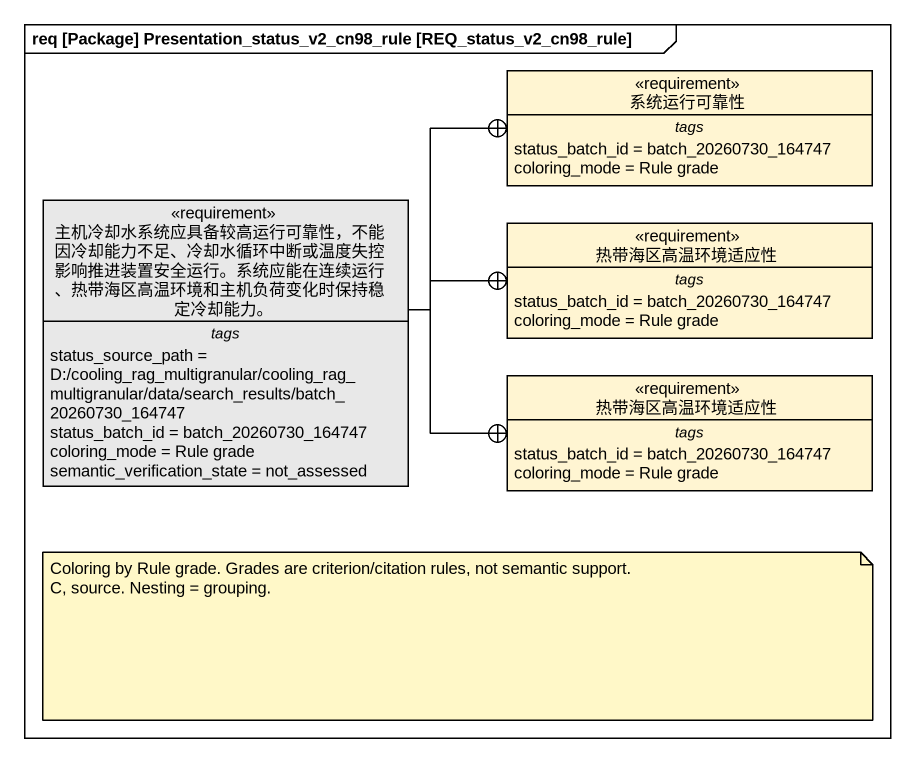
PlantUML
@startuml
mainframe req [Package] Presentation_status_v2_cn98_rule [REQ_status_v2_cn98_rule]
hide circle
hide empty members
class 系统运行可靠性 <<requirement>> #FFF5D2 {
  -- tags --
  status_batch_id = batch_20260730_164747
  coloring_mode = Rule grade
}
class "主机冷却水系统应具备较高运行可靠性，不能因冷却能力不足、冷却水循环中断或温度失控影响推进装置安全运行。系统应能在连续运行、热带海区高温环境和主机负荷变化时保持稳定冷却能力。" as 主机冷却水系统应具备较高运行可靠性_不能因冷却能力不足 <<requirement>> #E8E8E8 {
  -- tags --
  status_source_path = D:/cooling_rag_multigranular/cooling_rag_multigranular/data/search_results/batch_20260730_164747
  status_batch_id = batch_20260730_164747
  coloring_mode = Rule grade
  semantic_verification_state = not_assessed
}
class 热带海区高温环境适应性 <<requirement>> #FFF5D2 {
  -- tags --
  status_batch_id = batch_20260730_164747
  coloring_mode = Rule grade
}
class "热带海区高温环境适应性" as 热带海区高温环境适应性_2 <<requirement>> #FFF5D2 {
  -- tags --
  status_batch_id = batch_20260730_164747
  coloring_mode = Rule grade
}
主机冷却水系统应具备较高运行可靠性_不能因冷却能力不足 -right-+ 系统运行可靠性
主机冷却水系统应具备较高运行可靠性_不能因冷却能力不足 -right-+ 热带海区高温环境适应性
主机冷却水系统应具备较高运行可靠性_不能因冷却能力不足 -right-+ 热带海区高温环境适应性_2
note as N1
  Coloring by Rule grade. Grades are criterion/citation rules, not semantic support.
  C, source. Nesting = grouping.
end note
@enduml
